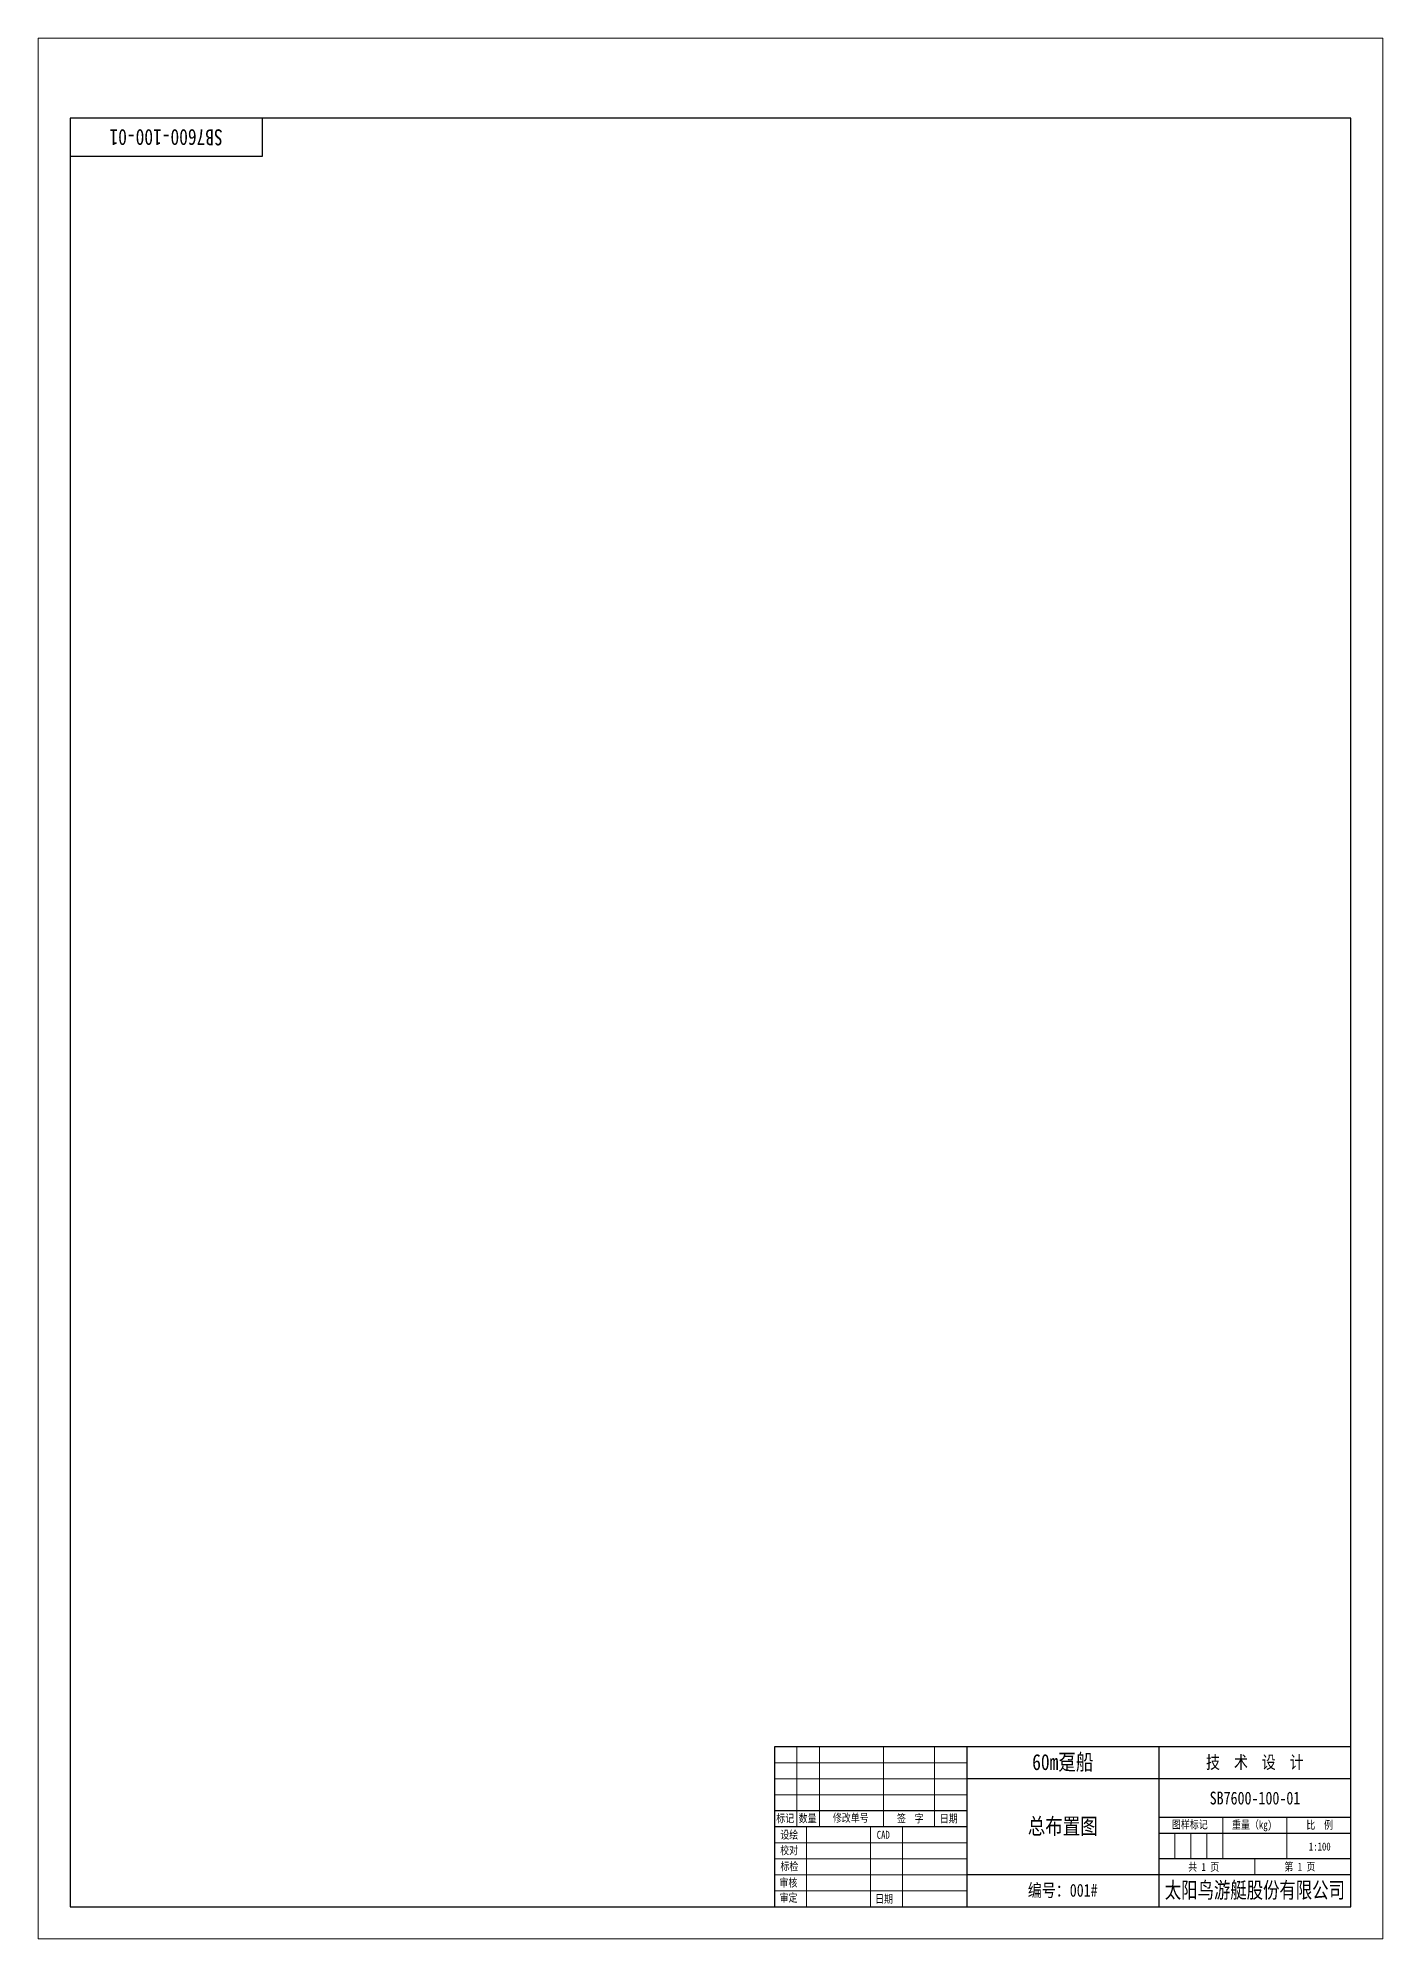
# Model space of a CAD drawing. Header units: millimetres. Extents: x -4702 to 3318, y -104 to 3616.
# Drawn here: x -1758 to -1338, y 1830 to 2424 of the extents above; entities that cross this region are included whole.
import ezdxf
from ezdxf.enums import TextEntityAlignment as Align

# ---------------------------------------------------------------- set-up
doc = ezdxf.new("R2010")
doc.units = ezdxf.units.MM
doc.layers.add('TEXT', color=1, linetype='Continuous', lineweight=9)
doc.layers.add('图框', color=7, linetype='Continuous', lineweight=9)
doc.styles.add('图框', font='STFANGSO.TTF', dxfattribs={"width": 0.8})

msp = doc.modelspace()

# ---------------------------------------------------------------- linework, layer by layer
at = {"layer": '图框', "lineweight": 30}
for p, q in [((-1688.066, 2398.541), (-1688.066, 2386.541)), ((-1688.066, 2386.541), (-1748.066, 2386.541)), ((-1528.066, 1889.541), (-1528.066, 1839.541)), ((-1348.066, 1889.541), (-1528.066, 1889.541)), ((-1468.066, 1889.541), (-1468.066, 1839.541)), ((-1408.066, 1889.541), (-1408.066, 1839.541)), ((-1348.066, 1879.541), (-1468.066, 1879.541)), ((-1468.066, 1869.541), (-1528.066, 1869.541)), ((-1348.066, 1867.541), (-1408.066, 1867.541)), ((-1468.066, 1864.541), (-1528.066, 1864.541)), ((-1348.066, 1862.541), (-1408.066, 1862.541)), ((-1348.066, 1854.541), (-1408.066, 1854.541)), ((-1348.066, 1849.541), (-1468.066, 1849.541))]:
    msp.add_line(p, q, dxfattribs=at)
at = {"layer": '图框', "color": 7, "lineweight": 15}
for p, q in [((-1521.066, 1889.541), (-1521.066, 1864.541)), ((-1514.066, 1889.541), (-1514.066, 1864.541)), ((-1494.066, 1889.541), (-1494.066, 1864.541)), ((-1478.066, 1889.541), (-1478.066, 1864.541)), ((-1468.066, 1884.541), (-1528.066, 1884.541)), ((-1468.066, 1879.541), (-1528.066, 1879.541)), ((-1468.066, 1874.541), (-1528.066, 1874.541)), ((-1388.066, 1867.541), (-1388.066, 1854.541)), ((-1368.066, 1867.541), (-1368.066, 1854.541)), ((-1468.066, 1859.541), (-1528.066, 1859.541)), ((-1518.066, 1864.541), (-1518.066, 1839.541)), ((-1498.066, 1864.541), (-1498.066, 1839.541)), ((-1488.066, 1864.541), (-1488.066, 1839.541)), ((-1403.066, 1862.541), (-1403.066, 1854.541)), ((-1398.066, 1862.541), (-1398.066, 1854.541)), ((-1393.066, 1862.541), (-1393.066, 1854.541)), ((-1468.066, 1854.541), (-1528.066, 1854.541)), ((-1378.066, 1849.541), (-1378.066, 1854.541)), ((-1468.066, 1849.541), (-1528.066, 1849.541)), ((-1468.066, 1844.541), (-1528.066, 1844.541))]:
    msp.add_line(p, q, dxfattribs=at)
at = {"layer": '图框', "color": 6, "ltscale": 5}
msp.add_lwpolyline([(-1338.066, 2423.541), (-1758.066, 2423.541), (-1758.066, 1829.541), (-1338.066, 1829.541)], close=True, dxfattribs=at)
at = {"layer": '图框', "lineweight": 30}
msp.add_lwpolyline([(-1348.066, 2398.541), (-1748.066, 2398.541), (-1748.066, 1839.541), (-1348.066, 1839.541)], close=True, dxfattribs=at)

# ---------------------------------------------------------------- texts
at = {"layer": 'TEXT', "color": 7, "lineweight": 15, "style": '图框', "width": 0.8}
for s, p in [('标记', (-1527.541, 1865.982)), ('数量', (-1520.541, 1865.982)), (' 修改单号', (-1511.233, 1866.118)), ('签  字', (-1489.84, 1865.941)), ('日期', (-1476.463, 1865.941)), ('设绘', (-1526.273, 1860.853)), ('CAD', (-1496.149, 1860.835)), ('校对', (-1526.31, 1855.99)), ('标检', (-1526.23, 1851.001)), ('审核', (-1526.527, 1845.874)), ('审定', (-1526.504, 1841.16)), ('日期', (-1496.665, 1840.848))]:
    msp.add_text(s, height=2.5, dxfattribs=at).set_placement(p)
for s, p in [('图样标记', (-1398.37, 1864.073)), ('重量（kg)', (-1378.972, 1864.002)), ('比  例', (-1357.84, 1863.921)), ('1:100', (-1357.797, 1857.168)), ('共 1 页', (-1394.043, 1850.796)), ('第 1 页', (-1364.012, 1850.886))]:
    msp.add_text(s, height=2.5, dxfattribs=at).set_placement(p, align=Align.CENTER)
at = {"layer": 'TEXT', "color": 7, "lineweight": 15, "insert": (-1718.066, 2392.541), "char_height": 5, "width": 60, "attachment_point": 5, "rotation": 180, "style": '图框'}
msp.add_mtext('SB7600-100-01', dxfattribs=at)
at = {"layer": 'TEXT', "color": 7, "lineweight": 15, "insert": (-1438.066, 1884.541), "char_height": 5, "width": 60, "attachment_point": 5, "line_spacing_factor": 0.72, "style": '图框'}
msp.add_mtext('60m趸船', dxfattribs=at)
at = {"layer": 'TEXT', "color": 7, "lineweight": 15, "attachment_point": 5, "style": '图框'}
for s, insert, char_height, width in [('技  术  设  计', (-1378.066, 1884.541), 4, 60), ('SB7600-100-01', (-1378.028, 1873.541), 4, 59.92321), ('总布置图', (-1438.066, 1864.541), 5, 60), ('编号：001#', (-1438.066, 1844.541), 4, 60), ('{\\fSTXinwei|b0|i0|c134|p2;\\W0.75;太阳鸟游艇股份有限公司}', (-1378.066, 1844.541), 5, 60)]:
    msp.add_mtext(s, dxfattribs=dict(at, insert=insert, char_height=char_height, width=width))

doc.saveas('drawing.dxf')
